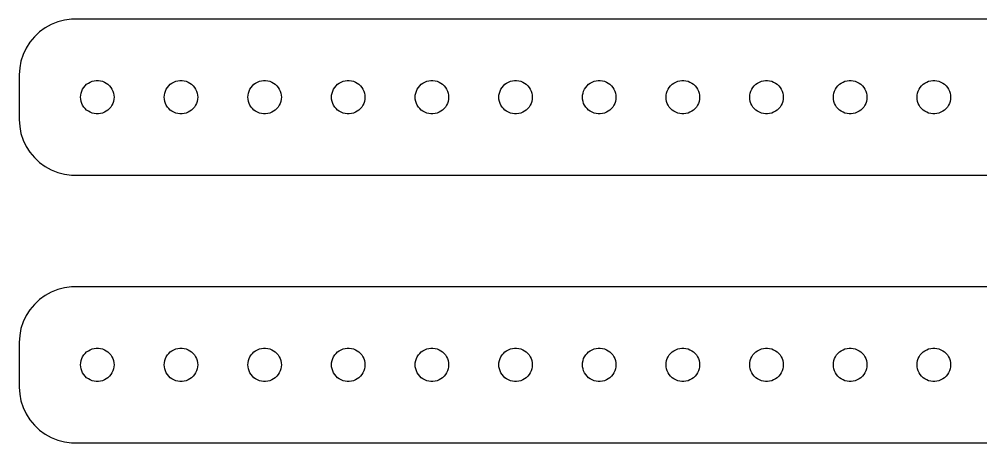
# Model space of a CAD drawing. Header units: metres. Extents: x -90 to 90, y 17 to 55.
# Drawn here: x -89.5 to -3.3, y 17 to 55 of the extents above; entities that cross this region are included whole.
import ezdxf

# ---------------------------------------------------------------- set-up
doc = ezdxf.new("R2010")
doc.units = ezdxf.units.M

msp = doc.modelspace()

# ---------------------------------------------------------------- linework, layer by layer
for p, q in [((-86.6289, 54.5241), (-87.1791, 54.2216)), ((-86.0451, 54.7553), (-86.6289, 54.5241)), ((-85.4369, 54.9114), (-86.0451, 54.7553)), ((-84.8139, 54.9901), (-85.4369, 54.9114)), ((84.8139, 54.9901), (-84.8139, 54.9901)), ((-87.6871, 53.8526), (-88.1448, 53.4227)), ((-87.1791, 54.2216), (-87.6871, 53.8526)), ((-88.5451, 52.9389), (-88.8815, 52.4088)), ((-88.1448, 53.4227), (-88.5451, 52.9389)), ((-89.1489, 51.8406), (-89.3429, 51.2434)), ((-88.8815, 52.4088), (-89.1489, 51.8406)), ((-89.3429, 51.2434), (-89.4606, 50.6267)), ((-89.4606, 50.6267), (-89.5, 50)), ((-89.5, 50), (-89.5, 46)), ((-83.5934, 49.0268), (-83.4561, 49.1558)), ((-83.4561, 49.1558), (-83.3037, 49.2665)), ((-83.3037, 49.2665), (-83.1387, 49.3572)), ((-83.1387, 49.3572), (-82.9635, 49.4266)), ((-82.9635, 49.4266), (-82.7811, 49.4734)), ((-82.7811, 49.4734), (-82.5942, 49.497)), ((-82.5942, 49.497), (-82.4058, 49.497)), ((-82.4058, 49.497), (-82.2189, 49.4734)), ((-82.2189, 49.4734), (-82.0365, 49.4266)), ((-82.0365, 49.4266), (-81.8613, 49.3572)), ((-81.8613, 49.3572), (-81.6963, 49.2665)), ((-81.6963, 49.2665), (-81.5439, 49.1558)), ((-81.5439, 49.1558), (-81.4065, 49.0268)), ((-76.0934, 49.0268), (-75.9561, 49.1558)), ((-75.9561, 49.1558), (-75.8037, 49.2665)), ((-75.8037, 49.2665), (-75.6387, 49.3572)), ((-75.6387, 49.3572), (-75.4635, 49.4266)), ((-75.4635, 49.4266), (-75.2811, 49.4734)), ((-75.2811, 49.4734), (-75.0942, 49.497)), ((-75.0942, 49.497), (-74.9058, 49.497)), ((-74.9058, 49.497), (-74.7189, 49.4734)), ((-74.7189, 49.4734), (-74.5365, 49.4266)), ((-74.5365, 49.4266), (-74.3613, 49.3572)), ((-74.3613, 49.3572), (-74.1963, 49.2665)), ((-74.1963, 49.2665), (-74.0439, 49.1558)), ((-74.0439, 49.1558), (-73.9065, 49.0268)), ((-68.5934, 49.0268), (-68.4561, 49.1558)), ((-68.4561, 49.1558), (-68.3037, 49.2665)), ((-68.3037, 49.2665), (-68.1387, 49.3572)), ((-68.1387, 49.3572), (-67.9635, 49.4266)), ((-67.9635, 49.4266), (-67.7811, 49.4734)), ((-67.7811, 49.4734), (-67.5942, 49.497)), ((-67.5942, 49.497), (-67.4058, 49.497)), ((-67.4058, 49.497), (-67.2189, 49.4734)), ((-67.2189, 49.4734), (-67.0365, 49.4266)), ((-67.0365, 49.4266), (-66.8613, 49.3572)), ((-66.8613, 49.3572), (-66.6963, 49.2665)), ((-66.6963, 49.2665), (-66.5439, 49.1558)), ((-66.5439, 49.1558), (-66.4065, 49.0268)), ((-61.0934, 49.0268), (-60.9561, 49.1558)), ((-60.9561, 49.1558), (-60.8037, 49.2665)), ((-60.8037, 49.2665), (-60.6387, 49.3572)), ((-60.6387, 49.3572), (-60.4635, 49.4266)), ((-60.4635, 49.4266), (-60.2811, 49.4734)), ((-60.2811, 49.4734), (-60.0942, 49.497)), ((-60.0942, 49.497), (-59.9058, 49.497)), ((-59.9058, 49.497), (-59.7189, 49.4734)), ((-59.7189, 49.4734), (-59.5365, 49.4266)), ((-59.5365, 49.4266), (-59.3613, 49.3572)), ((-59.3613, 49.3572), (-59.1963, 49.2665)), ((-59.1963, 49.2665), (-59.0439, 49.1558)), ((-59.0439, 49.1558), (-58.9065, 49.0268)), ((-53.5934, 49.0268), (-53.4561, 49.1558)), ((-53.4561, 49.1558), (-53.3037, 49.2665)), ((-53.3037, 49.2665), (-53.1387, 49.3572)), ((-53.1387, 49.3572), (-52.9635, 49.4266)), ((-52.9635, 49.4266), (-52.7811, 49.4734)), ((-52.7811, 49.4734), (-52.5942, 49.497)), ((-52.5942, 49.497), (-52.4058, 49.497)), ((-52.4058, 49.497), (-52.2189, 49.4734)), ((-52.2189, 49.4734), (-52.0365, 49.4266)), ((-52.0365, 49.4266), (-51.8613, 49.3572)), ((-51.8613, 49.3572), (-51.6963, 49.2665)), ((-51.6963, 49.2665), (-51.5439, 49.1558)), ((-51.5439, 49.1558), (-51.4065, 49.0268)), ((-46.0934, 49.0268), (-45.9561, 49.1558)), ((-45.9561, 49.1558), (-45.8037, 49.2665)), ((-45.8037, 49.2665), (-45.6387, 49.3572)), ((-45.6387, 49.3572), (-45.4635, 49.4266)), ((-45.4635, 49.4266), (-45.2811, 49.4734)), ((-45.2811, 49.4734), (-45.0942, 49.497)), ((-45.0942, 49.497), (-44.9058, 49.497)), ((-44.9058, 49.497), (-44.7189, 49.4734)), ((-44.7189, 49.4734), (-44.5365, 49.4266)), ((-44.5365, 49.4266), (-44.3613, 49.3572)), ((-44.3613, 49.3572), (-44.1963, 49.2665)), ((-44.1963, 49.2665), (-44.0439, 49.1558)), ((-44.0439, 49.1558), (-43.9065, 49.0268)), ((-38.5934, 49.0268), (-38.4561, 49.1558)), ((-38.4561, 49.1558), (-38.3037, 49.2665)), ((-38.3037, 49.2665), (-38.1387, 49.3572)), ((-38.1387, 49.3572), (-37.9635, 49.4266)), ((-37.9635, 49.4266), (-37.7811, 49.4734)), ((-37.7811, 49.4734), (-37.5942, 49.497)), ((-37.5942, 49.497), (-37.4058, 49.497)), ((-37.4058, 49.497), (-37.2189, 49.4734)), ((-37.2189, 49.4734), (-37.0365, 49.4266)), ((-37.0365, 49.4266), (-36.8613, 49.3572)), ((-36.8613, 49.3572), (-36.6963, 49.2665)), ((-36.6963, 49.2665), (-36.5439, 49.1558)), ((-36.5439, 49.1558), (-36.4065, 49.0268)), ((-31.0934, 49.0268), (-30.9561, 49.1558)), ((-30.9561, 49.1558), (-30.8037, 49.2665)), ((-30.8037, 49.2665), (-30.6387, 49.3572)), ((-30.6387, 49.3572), (-30.4635, 49.4266)), ((-30.4635, 49.4266), (-30.2811, 49.4734)), ((-30.2811, 49.4734), (-30.0942, 49.497)), ((-30.0942, 49.497), (-29.9058, 49.497)), ((-29.9058, 49.497), (-29.7189, 49.4734)), ((-29.7189, 49.4734), (-29.5365, 49.4266)), ((-29.5365, 49.4266), (-29.3613, 49.3572)), ((-29.3613, 49.3572), (-29.1963, 49.2665)), ((-29.1963, 49.2665), (-29.0439, 49.1558)), ((-29.0439, 49.1558), (-28.9065, 49.0268)), ((-23.5934, 49.0268), (-23.4561, 49.1558)), ((-23.4561, 49.1558), (-23.3037, 49.2665)), ((-23.3037, 49.2665), (-23.1387, 49.3572)), ((-23.1387, 49.3572), (-22.9635, 49.4266)), ((-22.9635, 49.4266), (-22.7811, 49.4734)), ((-22.7811, 49.4734), (-22.5942, 49.497)), ((-22.5942, 49.497), (-22.4058, 49.497)), ((-22.4058, 49.497), (-22.2189, 49.4734)), ((-22.2189, 49.4734), (-22.0365, 49.4266)), ((-22.0365, 49.4266), (-21.8613, 49.3572)), ((-21.8613, 49.3572), (-21.6963, 49.2665)), ((-21.6963, 49.2665), (-21.5439, 49.1558)), ((-21.5439, 49.1558), (-21.4065, 49.0268)), ((-16.0934, 49.0268), (-15.9561, 49.1558)), ((-15.9561, 49.1558), (-15.8037, 49.2665)), ((-15.8037, 49.2665), (-15.6387, 49.3572)), ((-15.6387, 49.3572), (-15.4635, 49.4266)), ((-15.4635, 49.4266), (-15.2811, 49.4734)), ((-15.2811, 49.4734), (-15.0942, 49.497)), ((-15.0942, 49.497), (-14.9058, 49.497)), ((-14.9058, 49.497), (-14.7189, 49.4734)), ((-14.7189, 49.4734), (-14.5365, 49.4266)), ((-14.5365, 49.4266), (-14.3613, 49.3572)), ((-14.3613, 49.3572), (-14.1963, 49.2665)), ((-14.1963, 49.2665), (-14.0439, 49.1558)), ((-14.0439, 49.1558), (-13.9065, 49.0268)), ((-8.59344, 49.0268), (-8.45613, 49.1558)), ((-8.45613, 49.1558), (-8.30373, 49.2665)), ((-8.30373, 49.2665), (-8.13866, 49.3572)), ((-8.13866, 49.3572), (-7.96352, 49.4266)), ((-7.96352, 49.4266), (-7.78107, 49.4734)), ((-7.78107, 49.4734), (-7.59418, 49.497)), ((-7.59418, 49.497), (-7.40581, 49.497)), ((-7.40581, 49.497), (-7.21892, 49.4734)), ((-7.21892, 49.4734), (-7.03647, 49.4266)), ((-7.03647, 49.4266), (-6.86133, 49.3572)), ((-6.86133, 49.3572), (-6.69626, 49.2665)), ((-6.69626, 49.2665), (-6.54385, 49.1558)), ((-6.54385, 49.1558), (-6.40654, 49.0268)), ((-83.9882, 48.188), (-83.9529, 48.373)), ((-83.9529, 48.373), (-83.8947, 48.5522)), ((-83.8947, 48.5522), (-83.8145, 48.7226)), ((-83.8145, 48.7226), (-83.7135, 48.8817)), ((-83.7135, 48.8817), (-83.5934, 49.0268)), ((-81.4065, 49.0268), (-81.2865, 48.8817)), ((-81.2865, 48.8817), (-81.1855, 48.7226)), ((-81.1855, 48.7226), (-81.1053, 48.5522)), ((-81.1053, 48.5522), (-81.0471, 48.373)), ((-81.0471, 48.373), (-81.0118, 48.188)), ((-76.4882, 48.188), (-76.4529, 48.373)), ((-76.4529, 48.373), (-76.3947, 48.5522)), ((-76.3947, 48.5522), (-76.3145, 48.7226)), ((-76.3145, 48.7226), (-76.2135, 48.8817)), ((-76.2135, 48.8817), (-76.0934, 49.0268)), ((-73.9065, 49.0268), (-73.7865, 48.8817)), ((-73.7865, 48.8817), (-73.6855, 48.7226)), ((-73.6855, 48.7226), (-73.6053, 48.5522)), ((-73.6053, 48.5522), (-73.5471, 48.373)), ((-73.5471, 48.373), (-73.5118, 48.188)), ((-68.9882, 48.188), (-68.9529, 48.373)), ((-68.9529, 48.373), (-68.8947, 48.5522)), ((-68.8947, 48.5522), (-68.8145, 48.7226)), ((-68.8145, 48.7226), (-68.7135, 48.8817)), ((-68.7135, 48.8817), (-68.5934, 49.0268)), ((-66.4065, 49.0268), (-66.2865, 48.8817)), ((-66.2865, 48.8817), (-66.1855, 48.7226)), ((-66.1855, 48.7226), (-66.1053, 48.5522)), ((-66.1053, 48.5522), (-66.0471, 48.373)), ((-66.0471, 48.373), (-66.0118, 48.188)), ((-61.4882, 48.188), (-61.4529, 48.373)), ((-61.4529, 48.373), (-61.3947, 48.5522)), ((-61.3947, 48.5522), (-61.3145, 48.7226)), ((-61.3145, 48.7226), (-61.2135, 48.8817)), ((-61.2135, 48.8817), (-61.0934, 49.0268)), ((-58.9065, 49.0268), (-58.7865, 48.8817)), ((-58.7865, 48.8817), (-58.6855, 48.7226)), ((-58.6855, 48.7226), (-58.6053, 48.5522)), ((-58.6053, 48.5522), (-58.5471, 48.373)), ((-58.5471, 48.373), (-58.5118, 48.188)), ((-53.9882, 48.188), (-53.9529, 48.373)), ((-53.9529, 48.373), (-53.8947, 48.5522)), ((-53.8947, 48.5522), (-53.8145, 48.7226)), ((-53.8145, 48.7226), (-53.7135, 48.8817)), ((-53.7135, 48.8817), (-53.5934, 49.0268)), ((-51.4065, 49.0268), (-51.2865, 48.8817)), ((-51.2865, 48.8817), (-51.1855, 48.7226)), ((-51.1855, 48.7226), (-51.1053, 48.5522)), ((-51.1053, 48.5522), (-51.0471, 48.373)), ((-51.0471, 48.373), (-51.0118, 48.188)), ((-46.4882, 48.188), (-46.4529, 48.373)), ((-46.4529, 48.373), (-46.3947, 48.5522)), ((-46.3947, 48.5522), (-46.3145, 48.7226)), ((-46.3145, 48.7226), (-46.2135, 48.8817)), ((-46.2135, 48.8817), (-46.0934, 49.0268)), ((-43.9065, 49.0268), (-43.7865, 48.8817)), ((-43.7865, 48.8817), (-43.6855, 48.7226)), ((-43.6855, 48.7226), (-43.6053, 48.5522)), ((-43.6053, 48.5522), (-43.5471, 48.373)), ((-43.5471, 48.373), (-43.5118, 48.188)), ((-38.9882, 48.188), (-38.9529, 48.373)), ((-38.9529, 48.373), (-38.8947, 48.5522)), ((-38.8947, 48.5522), (-38.8145, 48.7226)), ((-38.8145, 48.7226), (-38.7135, 48.8817)), ((-38.7135, 48.8817), (-38.5934, 49.0268)), ((-36.4065, 49.0268), (-36.2865, 48.8817)), ((-36.2865, 48.8817), (-36.1855, 48.7226)), ((-36.1855, 48.7226), (-36.1053, 48.5522)), ((-36.1053, 48.5522), (-36.0471, 48.373)), ((-36.0471, 48.373), (-36.0118, 48.188)), ((-31.4882, 48.188), (-31.4529, 48.373)), ((-31.4529, 48.373), (-31.3947, 48.5522)), ((-31.3947, 48.5522), (-31.3145, 48.7226)), ((-31.3145, 48.7226), (-31.2135, 48.8817)), ((-31.2135, 48.8817), (-31.0934, 49.0268)), ((-28.9065, 49.0268), (-28.7865, 48.8817)), ((-28.7865, 48.8817), (-28.6855, 48.7226)), ((-28.6855, 48.7226), (-28.6053, 48.5522)), ((-28.6053, 48.5522), (-28.5471, 48.373)), ((-28.5471, 48.373), (-28.5118, 48.188)), ((-23.9882, 48.188), (-23.9529, 48.373)), ((-23.9529, 48.373), (-23.8947, 48.5522)), ((-23.8947, 48.5522), (-23.8145, 48.7226)), ((-23.8145, 48.7226), (-23.7135, 48.8817)), ((-23.7135, 48.8817), (-23.5934, 49.0268)), ((-21.4065, 49.0268), (-21.2865, 48.8817)), ((-21.2865, 48.8817), (-21.1855, 48.7226)), ((-21.1855, 48.7226), (-21.1053, 48.5522)), ((-21.1053, 48.5522), (-21.0471, 48.373)), ((-21.0471, 48.373), (-21.0118, 48.188)), ((-16.4882, 48.188), (-16.4529, 48.373)), ((-16.4529, 48.373), (-16.3947, 48.5522)), ((-16.3947, 48.5522), (-16.3145, 48.7226)), ((-16.3145, 48.7226), (-16.2135, 48.8817)), ((-16.2135, 48.8817), (-16.0934, 49.0268)), ((-13.9065, 49.0268), (-13.7865, 48.8817)), ((-13.7865, 48.8817), (-13.6855, 48.7226)), ((-13.6855, 48.7226), (-13.6053, 48.5522)), ((-13.6053, 48.5522), (-13.5471, 48.373)), ((-13.5471, 48.373), (-13.5118, 48.188)), ((-8.98816, 48.188), (-8.95287, 48.373)), ((-8.95287, 48.373), (-8.89465, 48.5522)), ((-8.89465, 48.5522), (-8.81445, 48.7226)), ((-8.81445, 48.7226), (-8.71352, 48.8817)), ((-8.71352, 48.8817), (-8.59344, 49.0268)), ((-6.40654, 49.0268), (-6.28647, 48.8817)), ((-6.28647, 48.8817), (-6.18553, 48.7226)), ((-6.18553, 48.7226), (-6.10533, 48.5522)), ((-6.10533, 48.5522), (-6.04712, 48.373)), ((-6.04712, 48.373), (-6.01183, 48.188)), ((-84, 48), (-83.9882, 48.188)), ((-83.9882, 47.812), (-84, 48)), ((-83.9529, 47.627), (-83.9882, 47.812)), ((-83.8947, 47.4478), (-83.9529, 47.627)), ((-83.8145, 47.2774), (-83.8947, 47.4478)), ((-81.1053, 47.4478), (-81.1855, 47.2774)), ((-81.0471, 47.627), (-81.1053, 47.4478)), ((-81.0118, 47.812), (-81.0471, 47.627)), ((-81.0118, 48.188), (-81, 48)), ((-81, 48), (-81.0118, 47.812)), ((-76.5, 48), (-76.4882, 48.188)), ((-76.4882, 47.812), (-76.5, 48)), ((-76.4529, 47.627), (-76.4882, 47.812)), ((-76.3947, 47.4478), (-76.4529, 47.627)), ((-76.3145, 47.2774), (-76.3947, 47.4478)), ((-73.6053, 47.4478), (-73.6855, 47.2774)), ((-73.5471, 47.627), (-73.6053, 47.4478)), ((-73.5118, 47.812), (-73.5471, 47.627)), ((-73.5118, 48.188), (-73.5, 48)), ((-73.5, 48), (-73.5118, 47.812)), ((-69, 48), (-68.9882, 48.188)), ((-68.9882, 47.812), (-69, 48)), ((-68.9529, 47.627), (-68.9882, 47.812)), ((-68.8947, 47.4478), (-68.9529, 47.627)), ((-68.8145, 47.2774), (-68.8947, 47.4478)), ((-66.1053, 47.4478), (-66.1855, 47.2774)), ((-66.0471, 47.627), (-66.1053, 47.4478)), ((-66.0118, 47.812), (-66.0471, 47.627)), ((-66.0118, 48.188), (-66, 48)), ((-66, 48), (-66.0118, 47.812)), ((-61.5, 48), (-61.4882, 48.188)), ((-61.4882, 47.812), (-61.5, 48)), ((-61.4529, 47.627), (-61.4882, 47.812)), ((-61.3947, 47.4478), (-61.4529, 47.627)), ((-61.3145, 47.2774), (-61.3947, 47.4478)), ((-58.6053, 47.4478), (-58.6855, 47.2774)), ((-58.5471, 47.627), (-58.6053, 47.4478)), ((-58.5118, 47.812), (-58.5471, 47.627)), ((-58.5118, 48.188), (-58.5, 48)), ((-58.5, 48), (-58.5118, 47.812)), ((-54, 48), (-53.9882, 48.188)), ((-53.9882, 47.812), (-54, 48)), ((-53.9529, 47.627), (-53.9882, 47.812)), ((-53.8947, 47.4478), (-53.9529, 47.627)), ((-53.8145, 47.2774), (-53.8947, 47.4478)), ((-51.1053, 47.4478), (-51.1855, 47.2774)), ((-51.0471, 47.627), (-51.1053, 47.4478)), ((-51.0118, 47.812), (-51.0471, 47.627)), ((-51.0118, 48.188), (-51, 48)), ((-51, 48), (-51.0118, 47.812)), ((-46.5, 48), (-46.4882, 48.188)), ((-46.4882, 47.812), (-46.5, 48)), ((-46.4529, 47.627), (-46.4882, 47.812)), ((-46.3947, 47.4478), (-46.4529, 47.627)), ((-46.3145, 47.2774), (-46.3947, 47.4478)), ((-43.6053, 47.4478), (-43.6855, 47.2774)), ((-43.5471, 47.627), (-43.6053, 47.4478)), ((-43.5118, 47.812), (-43.5471, 47.627)), ((-43.5118, 48.188), (-43.5, 48)), ((-43.5, 48), (-43.5118, 47.812)), ((-39, 48), (-38.9882, 48.188)), ((-38.9882, 47.812), (-39, 48)), ((-38.9529, 47.627), (-38.9882, 47.812)), ((-38.8947, 47.4478), (-38.9529, 47.627)), ((-38.8145, 47.2774), (-38.8947, 47.4478)), ((-36.1053, 47.4478), (-36.1855, 47.2774)), ((-36.0471, 47.627), (-36.1053, 47.4478)), ((-36.0118, 47.812), (-36.0471, 47.627)), ((-36.0118, 48.188), (-36, 48)), ((-36, 48), (-36.0118, 47.812)), ((-31.5, 48), (-31.4882, 48.188)), ((-31.4882, 47.812), (-31.5, 48)), ((-31.4529, 47.627), (-31.4882, 47.812)), ((-31.3947, 47.4478), (-31.4529, 47.627)), ((-31.3145, 47.2774), (-31.3947, 47.4478)), ((-28.6053, 47.4478), (-28.6855, 47.2774)), ((-28.5471, 47.627), (-28.6053, 47.4478)), ((-28.5118, 47.812), (-28.5471, 47.627)), ((-28.5118, 48.188), (-28.5, 48)), ((-28.5, 48), (-28.5118, 47.812)), ((-24, 48), (-23.9882, 48.188)), ((-23.9882, 47.812), (-24, 48)), ((-23.9529, 47.627), (-23.9882, 47.812)), ((-23.8947, 47.4478), (-23.9529, 47.627)), ((-23.8145, 47.2774), (-23.8947, 47.4478)), ((-21.1053, 47.4478), (-21.1855, 47.2774)), ((-21.0471, 47.627), (-21.1053, 47.4478)), ((-21.0118, 47.812), (-21.0471, 47.627)), ((-21.0118, 48.188), (-21, 48)), ((-21, 48), (-21.0118, 47.812)), ((-16.5, 48), (-16.4882, 48.188)), ((-16.4882, 47.812), (-16.5, 48)), ((-16.4529, 47.627), (-16.4882, 47.812)), ((-16.3947, 47.4478), (-16.4529, 47.627)), ((-16.3145, 47.2774), (-16.3947, 47.4478)), ((-13.6053, 47.4478), (-13.6855, 47.2774)), ((-13.5471, 47.627), (-13.6053, 47.4478)), ((-13.5118, 47.812), (-13.5471, 47.627)), ((-13.5118, 48.188), (-13.5, 48)), ((-13.5, 48), (-13.5118, 47.812)), ((-9, 48), (-8.98816, 48.188)), ((-8.98816, 47.812), (-9, 48)), ((-8.95287, 47.627), (-8.98816, 47.812)), ((-8.89465, 47.4478), (-8.95287, 47.627)), ((-8.81445, 47.2774), (-8.89465, 47.4478)), ((-6.10533, 47.4478), (-6.18553, 47.2774)), ((-6.04712, 47.627), (-6.10533, 47.4478)), ((-6.01183, 47.812), (-6.04712, 47.627)), ((-6.01183, 48.188), (-6, 48)), ((-6, 48), (-6.01183, 47.812)), ((-83.7135, 47.1183), (-83.8145, 47.2774)), ((-83.5934, 46.9732), (-83.7135, 47.1183)), ((-83.4561, 46.8442), (-83.5934, 46.9732)), ((-83.3037, 46.7335), (-83.4561, 46.8442)), ((-83.1387, 46.6428), (-83.3037, 46.7335)), ((-82.9635, 46.5734), (-83.1387, 46.6428)), ((-82.7811, 46.5266), (-82.9635, 46.5734)), ((-82.0365, 46.5734), (-82.2189, 46.5266)), ((-81.8613, 46.6428), (-82.0365, 46.5734)), ((-81.6963, 46.7335), (-81.8613, 46.6428)), ((-81.5439, 46.8442), (-81.6963, 46.7335)), ((-81.4065, 46.9732), (-81.5439, 46.8442)), ((-81.2865, 47.1183), (-81.4065, 46.9732)), ((-81.1855, 47.2774), (-81.2865, 47.1183)), ((-76.2135, 47.1183), (-76.3145, 47.2774)), ((-76.0934, 46.9732), (-76.2135, 47.1183)), ((-75.9561, 46.8442), (-76.0934, 46.9732)), ((-75.8037, 46.7335), (-75.9561, 46.8442)), ((-75.6387, 46.6428), (-75.8037, 46.7335)), ((-75.4635, 46.5734), (-75.6387, 46.6428)), ((-75.2811, 46.5266), (-75.4635, 46.5734)), ((-74.5365, 46.5734), (-74.7189, 46.5266)), ((-74.3613, 46.6428), (-74.5365, 46.5734)), ((-74.1963, 46.7335), (-74.3613, 46.6428)), ((-74.0439, 46.8442), (-74.1963, 46.7335)), ((-73.9065, 46.9732), (-74.0439, 46.8442)), ((-73.7865, 47.1183), (-73.9065, 46.9732)), ((-73.6855, 47.2774), (-73.7865, 47.1183)), ((-68.7135, 47.1183), (-68.8145, 47.2774)), ((-68.5934, 46.9732), (-68.7135, 47.1183)), ((-68.4561, 46.8442), (-68.5934, 46.9732)), ((-68.3037, 46.7335), (-68.4561, 46.8442)), ((-68.1387, 46.6428), (-68.3037, 46.7335)), ((-67.9635, 46.5734), (-68.1387, 46.6428)), ((-67.7811, 46.5266), (-67.9635, 46.5734)), ((-67.0365, 46.5734), (-67.2189, 46.5266)), ((-66.8613, 46.6428), (-67.0365, 46.5734)), ((-66.6963, 46.7335), (-66.8613, 46.6428)), ((-66.5439, 46.8442), (-66.6963, 46.7335)), ((-66.4065, 46.9732), (-66.5439, 46.8442)), ((-66.2865, 47.1183), (-66.4065, 46.9732)), ((-66.1855, 47.2774), (-66.2865, 47.1183)), ((-61.2135, 47.1183), (-61.3145, 47.2774)), ((-61.0934, 46.9732), (-61.2135, 47.1183)), ((-60.9561, 46.8442), (-61.0934, 46.9732)), ((-60.8037, 46.7335), (-60.9561, 46.8442)), ((-60.6387, 46.6428), (-60.8037, 46.7335)), ((-60.4635, 46.5734), (-60.6387, 46.6428)), ((-60.2811, 46.5266), (-60.4635, 46.5734)), ((-59.5365, 46.5734), (-59.7189, 46.5266)), ((-59.3613, 46.6428), (-59.5365, 46.5734)), ((-59.1963, 46.7335), (-59.3613, 46.6428)), ((-59.0439, 46.8442), (-59.1963, 46.7335)), ((-58.9065, 46.9732), (-59.0439, 46.8442)), ((-58.7865, 47.1183), (-58.9065, 46.9732)), ((-58.6855, 47.2774), (-58.7865, 47.1183)), ((-53.7135, 47.1183), (-53.8145, 47.2774)), ((-53.5934, 46.9732), (-53.7135, 47.1183)), ((-53.4561, 46.8442), (-53.5934, 46.9732)), ((-53.3037, 46.7335), (-53.4561, 46.8442)), ((-53.1387, 46.6428), (-53.3037, 46.7335)), ((-52.9635, 46.5734), (-53.1387, 46.6428)), ((-52.7811, 46.5266), (-52.9635, 46.5734)), ((-52.0365, 46.5734), (-52.2189, 46.5266)), ((-51.8613, 46.6428), (-52.0365, 46.5734)), ((-51.6963, 46.7335), (-51.8613, 46.6428)), ((-51.5439, 46.8442), (-51.6963, 46.7335)), ((-51.4065, 46.9732), (-51.5439, 46.8442)), ((-51.2865, 47.1183), (-51.4065, 46.9732)), ((-51.1855, 47.2774), (-51.2865, 47.1183)), ((-46.2135, 47.1183), (-46.3145, 47.2774)), ((-46.0934, 46.9732), (-46.2135, 47.1183)), ((-45.9561, 46.8442), (-46.0934, 46.9732)), ((-45.8037, 46.7335), (-45.9561, 46.8442)), ((-45.6387, 46.6428), (-45.8037, 46.7335)), ((-45.4635, 46.5734), (-45.6387, 46.6428)), ((-45.2811, 46.5266), (-45.4635, 46.5734)), ((-44.5365, 46.5734), (-44.7189, 46.5266)), ((-44.3613, 46.6428), (-44.5365, 46.5734)), ((-44.1963, 46.7335), (-44.3613, 46.6428)), ((-44.0439, 46.8442), (-44.1963, 46.7335)), ((-43.9065, 46.9732), (-44.0439, 46.8442)), ((-43.7865, 47.1183), (-43.9065, 46.9732)), ((-43.6855, 47.2774), (-43.7865, 47.1183)), ((-38.7135, 47.1183), (-38.8145, 47.2774)), ((-38.5934, 46.9732), (-38.7135, 47.1183)), ((-38.4561, 46.8442), (-38.5934, 46.9732)), ((-38.3037, 46.7335), (-38.4561, 46.8442)), ((-38.1387, 46.6428), (-38.3037, 46.7335)), ((-37.9635, 46.5734), (-38.1387, 46.6428)), ((-37.7811, 46.5266), (-37.9635, 46.5734)), ((-37.0365, 46.5734), (-37.2189, 46.5266)), ((-36.8613, 46.6428), (-37.0365, 46.5734)), ((-36.6963, 46.7335), (-36.8613, 46.6428)), ((-36.5439, 46.8442), (-36.6963, 46.7335)), ((-36.4065, 46.9732), (-36.5439, 46.8442)), ((-36.2865, 47.1183), (-36.4065, 46.9732)), ((-36.1855, 47.2774), (-36.2865, 47.1183)), ((-31.2135, 47.1183), (-31.3145, 47.2774)), ((-31.0934, 46.9732), (-31.2135, 47.1183)), ((-30.9561, 46.8442), (-31.0934, 46.9732)), ((-30.8037, 46.7335), (-30.9561, 46.8442)), ((-30.6387, 46.6428), (-30.8037, 46.7335)), ((-30.4635, 46.5734), (-30.6387, 46.6428)), ((-30.2811, 46.5266), (-30.4635, 46.5734)), ((-29.5365, 46.5734), (-29.7189, 46.5266)), ((-29.3613, 46.6428), (-29.5365, 46.5734)), ((-29.1963, 46.7335), (-29.3613, 46.6428)), ((-29.0439, 46.8442), (-29.1963, 46.7335)), ((-28.9065, 46.9732), (-29.0439, 46.8442)), ((-28.7865, 47.1183), (-28.9065, 46.9732)), ((-28.6855, 47.2774), (-28.7865, 47.1183)), ((-23.7135, 47.1183), (-23.8145, 47.2774)), ((-23.5934, 46.9732), (-23.7135, 47.1183)), ((-23.4561, 46.8442), (-23.5934, 46.9732)), ((-23.3037, 46.7335), (-23.4561, 46.8442)), ((-23.1387, 46.6428), (-23.3037, 46.7335)), ((-22.9635, 46.5734), (-23.1387, 46.6428)), ((-22.7811, 46.5266), (-22.9635, 46.5734)), ((-22.0365, 46.5734), (-22.2189, 46.5266)), ((-21.8613, 46.6428), (-22.0365, 46.5734)), ((-21.6963, 46.7335), (-21.8613, 46.6428)), ((-21.5439, 46.8442), (-21.6963, 46.7335)), ((-21.4065, 46.9732), (-21.5439, 46.8442)), ((-21.2865, 47.1183), (-21.4065, 46.9732)), ((-21.1855, 47.2774), (-21.2865, 47.1183)), ((-16.2135, 47.1183), (-16.3145, 47.2774)), ((-16.0934, 46.9732), (-16.2135, 47.1183)), ((-15.9561, 46.8442), (-16.0934, 46.9732)), ((-15.8037, 46.7335), (-15.9561, 46.8442)), ((-15.6387, 46.6428), (-15.8037, 46.7335)), ((-15.4635, 46.5734), (-15.6387, 46.6428)), ((-15.2811, 46.5266), (-15.4635, 46.5734)), ((-14.5365, 46.5734), (-14.7189, 46.5266)), ((-14.3613, 46.6428), (-14.5365, 46.5734)), ((-14.1963, 46.7335), (-14.3613, 46.6428)), ((-14.0439, 46.8442), (-14.1963, 46.7335)), ((-13.9065, 46.9732), (-14.0439, 46.8442)), ((-13.7865, 47.1183), (-13.9065, 46.9732)), ((-13.6855, 47.2774), (-13.7865, 47.1183)), ((-8.71352, 47.1183), (-8.81445, 47.2774)), ((-8.59344, 46.9732), (-8.71352, 47.1183)), ((-8.45613, 46.8442), (-8.59344, 46.9732)), ((-8.30373, 46.7335), (-8.45613, 46.8442)), ((-8.13866, 46.6428), (-8.30373, 46.7335)), ((-7.96352, 46.5734), (-8.13866, 46.6428)), ((-7.78107, 46.5266), (-7.96352, 46.5734)), ((-7.03647, 46.5734), (-7.21892, 46.5266)), ((-6.86133, 46.6428), (-7.03647, 46.5734)), ((-6.69626, 46.7335), (-6.86133, 46.6428)), ((-6.54385, 46.8442), (-6.69626, 46.7335)), ((-6.40654, 46.9732), (-6.54385, 46.8442)), ((-6.28647, 47.1183), (-6.40654, 46.9732)), ((-6.18553, 47.2774), (-6.28647, 47.1183)), ((-89.5, 46), (-89.4606, 45.3733)), ((-82.5942, 46.503), (-82.7811, 46.5266)), ((-82.4058, 46.503), (-82.5942, 46.503)), ((-82.2189, 46.5266), (-82.4058, 46.503)), ((-75.0942, 46.503), (-75.2811, 46.5266)), ((-74.9058, 46.503), (-75.0942, 46.503)), ((-74.7189, 46.5266), (-74.9058, 46.503)), ((-67.5942, 46.503), (-67.7811, 46.5266)), ((-67.4058, 46.503), (-67.5942, 46.503)), ((-67.2189, 46.5266), (-67.4058, 46.503)), ((-60.0942, 46.503), (-60.2811, 46.5266)), ((-59.9058, 46.503), (-60.0942, 46.503)), ((-59.7189, 46.5266), (-59.9058, 46.503)), ((-52.5942, 46.503), (-52.7811, 46.5266)), ((-52.4058, 46.503), (-52.5942, 46.503)), ((-52.2189, 46.5266), (-52.4058, 46.503)), ((-45.0942, 46.503), (-45.2811, 46.5266)), ((-44.9058, 46.503), (-45.0942, 46.503)), ((-44.7189, 46.5266), (-44.9058, 46.503)), ((-37.5942, 46.503), (-37.7811, 46.5266)), ((-37.4058, 46.503), (-37.5942, 46.503)), ((-37.2189, 46.5266), (-37.4058, 46.503)), ((-30.0942, 46.503), (-30.2811, 46.5266)), ((-29.9058, 46.503), (-30.0942, 46.503)), ((-29.7189, 46.5266), (-29.9058, 46.503)), ((-22.5942, 46.503), (-22.7811, 46.5266)), ((-22.4058, 46.503), (-22.5942, 46.503)), ((-22.2189, 46.5266), (-22.4058, 46.503)), ((-15.0942, 46.503), (-15.2811, 46.5266)), ((-14.9058, 46.503), (-15.0942, 46.503)), ((-14.7189, 46.5266), (-14.9058, 46.503)), ((-7.59418, 46.503), (-7.78107, 46.5266)), ((-7.40581, 46.503), (-7.59418, 46.503)), ((-7.21892, 46.5266), (-7.40581, 46.503)), ((-89.4606, 45.3733), (-89.3429, 44.7566)), ((-89.3429, 44.7566), (-89.1489, 44.1594)), ((-89.1489, 44.1594), (-88.8815, 43.5912)), ((-88.8815, 43.5912), (-88.5451, 43.0611)), ((-88.5451, 43.0611), (-88.1448, 42.5773)), ((-88.1448, 42.5773), (-87.6871, 42.1474)), ((-87.6871, 42.1474), (-87.1791, 41.7784)), ((-87.1791, 41.7784), (-86.6289, 41.4759)), ((-86.6289, 41.4759), (-86.0451, 41.2447)), ((-86.0451, 41.2447), (-85.4369, 41.0886)), ((-85.4369, 41.0886), (-84.8139, 41.0099)), ((-84.8139, 41.0099), (84.8139, 41.0099)), ((-87.1791, 30.2216), (-87.6871, 29.8526)), ((-86.6289, 30.5241), (-87.1791, 30.2216)), ((-86.0451, 30.7553), (-86.6289, 30.5241)), ((-85.4369, 30.9114), (-86.0451, 30.7553)), ((-84.8139, 30.9901), (-85.4369, 30.9114)), ((84.8139, 30.9901), (-84.8139, 30.9901)), ((-88.1448, 29.4227), (-88.5451, 28.9389)), ((-87.6871, 29.8526), (-88.1448, 29.4227)), ((-88.5451, 28.9389), (-88.8815, 28.4088)), ((-89.1489, 27.8406), (-89.3429, 27.2434)), ((-88.8815, 28.4088), (-89.1489, 27.8406)), ((-89.3429, 27.2434), (-89.4606, 26.6267)), ((-89.4606, 26.6267), (-89.5, 26)), ((-89.5, 26), (-89.5, 22)), ((-83.7135, 24.8817), (-83.5934, 25.0268)), ((-83.5934, 25.0268), (-83.4561, 25.1558)), ((-83.4561, 25.1558), (-83.3037, 25.2665)), ((-83.3037, 25.2665), (-83.1387, 25.3572)), ((-83.1387, 25.3572), (-82.9635, 25.4266)), ((-82.9635, 25.4266), (-82.7811, 25.4734)), ((-82.7811, 25.4734), (-82.5942, 25.497)), ((-82.5942, 25.497), (-82.4058, 25.497)), ((-82.4058, 25.497), (-82.2189, 25.4734)), ((-82.2189, 25.4734), (-82.0365, 25.4266)), ((-82.0365, 25.4266), (-81.8613, 25.3572)), ((-81.8613, 25.3572), (-81.6963, 25.2665)), ((-81.6963, 25.2665), (-81.5439, 25.1558)), ((-81.5439, 25.1558), (-81.4065, 25.0268)), ((-81.4065, 25.0268), (-81.2865, 24.8817)), ((-76.2135, 24.8817), (-76.0934, 25.0268)), ((-76.0934, 25.0268), (-75.9561, 25.1558)), ((-75.9561, 25.1558), (-75.8037, 25.2665)), ((-75.8037, 25.2665), (-75.6387, 25.3572)), ((-75.6387, 25.3572), (-75.4635, 25.4266)), ((-75.4635, 25.4266), (-75.2811, 25.4734)), ((-75.2811, 25.4734), (-75.0942, 25.497)), ((-75.0942, 25.497), (-74.9058, 25.497)), ((-74.9058, 25.497), (-74.7189, 25.4734)), ((-74.7189, 25.4734), (-74.5365, 25.4266)), ((-74.5365, 25.4266), (-74.3613, 25.3572)), ((-74.3613, 25.3572), (-74.1963, 25.2665)), ((-74.1963, 25.2665), (-74.0439, 25.1558)), ((-74.0439, 25.1558), (-73.9065, 25.0268)), ((-73.9065, 25.0268), (-73.7865, 24.8817)), ((-68.7135, 24.8817), (-68.5934, 25.0268)), ((-68.5934, 25.0268), (-68.4561, 25.1558)), ((-68.4561, 25.1558), (-68.3037, 25.2665)), ((-68.3037, 25.2665), (-68.1387, 25.3572)), ((-68.1387, 25.3572), (-67.9635, 25.4266)), ((-67.9635, 25.4266), (-67.7811, 25.4734)), ((-67.7811, 25.4734), (-67.5942, 25.497)), ((-67.5942, 25.497), (-67.4058, 25.497)), ((-67.4058, 25.497), (-67.2189, 25.4734)), ((-67.2189, 25.4734), (-67.0365, 25.4266)), ((-67.0365, 25.4266), (-66.8613, 25.3572)), ((-66.8613, 25.3572), (-66.6963, 25.2665)), ((-66.6963, 25.2665), (-66.5439, 25.1558)), ((-66.5439, 25.1558), (-66.4065, 25.0268)), ((-66.4065, 25.0268), (-66.2865, 24.8817)), ((-61.2135, 24.8817), (-61.0934, 25.0268)), ((-61.0934, 25.0268), (-60.9561, 25.1558)), ((-60.9561, 25.1558), (-60.8037, 25.2665)), ((-60.8037, 25.2665), (-60.6387, 25.3572)), ((-60.6387, 25.3572), (-60.4635, 25.4266)), ((-60.4635, 25.4266), (-60.2811, 25.4734)), ((-60.2811, 25.4734), (-60.0942, 25.497)), ((-60.0942, 25.497), (-59.9058, 25.497)), ((-59.9058, 25.497), (-59.7189, 25.4734)), ((-59.7189, 25.4734), (-59.5365, 25.4266)), ((-59.5365, 25.4266), (-59.3613, 25.3572)), ((-59.3613, 25.3572), (-59.1963, 25.2665)), ((-59.1963, 25.2665), (-59.0439, 25.1558)), ((-59.0439, 25.1558), (-58.9065, 25.0268)), ((-58.9065, 25.0268), (-58.7865, 24.8817)), ((-53.7135, 24.8817), (-53.5934, 25.0268)), ((-53.5934, 25.0268), (-53.4561, 25.1558)), ((-53.4561, 25.1558), (-53.3037, 25.2665)), ((-53.3037, 25.2665), (-53.1387, 25.3572)), ((-53.1387, 25.3572), (-52.9635, 25.4266)), ((-52.9635, 25.4266), (-52.7811, 25.4734)), ((-52.7811, 25.4734), (-52.5942, 25.497)), ((-52.5942, 25.497), (-52.4058, 25.497)), ((-52.4058, 25.497), (-52.2189, 25.4734)), ((-52.2189, 25.4734), (-52.0365, 25.4266)), ((-52.0365, 25.4266), (-51.8613, 25.3572)), ((-51.8613, 25.3572), (-51.6963, 25.2665)), ((-51.6963, 25.2665), (-51.5439, 25.1558)), ((-51.5439, 25.1558), (-51.4065, 25.0268)), ((-51.4065, 25.0268), (-51.2865, 24.8817)), ((-46.2135, 24.8817), (-46.0934, 25.0268)), ((-46.0934, 25.0268), (-45.9561, 25.1558)), ((-45.9561, 25.1558), (-45.8037, 25.2665)), ((-45.8037, 25.2665), (-45.6387, 25.3572)), ((-45.6387, 25.3572), (-45.4635, 25.4266)), ((-45.4635, 25.4266), (-45.2811, 25.4734)), ((-45.2811, 25.4734), (-45.0942, 25.497)), ((-45.0942, 25.497), (-44.9058, 25.497)), ((-44.9058, 25.497), (-44.7189, 25.4734)), ((-44.7189, 25.4734), (-44.5365, 25.4266)), ((-44.5365, 25.4266), (-44.3613, 25.3572)), ((-44.3613, 25.3572), (-44.1963, 25.2665)), ((-44.1963, 25.2665), (-44.0439, 25.1558)), ((-44.0439, 25.1558), (-43.9065, 25.0268)), ((-43.9065, 25.0268), (-43.7865, 24.8817)), ((-38.7135, 24.8817), (-38.5934, 25.0268)), ((-38.5934, 25.0268), (-38.4561, 25.1558)), ((-38.4561, 25.1558), (-38.3037, 25.2665)), ((-38.3037, 25.2665), (-38.1387, 25.3572)), ((-38.1387, 25.3572), (-37.9635, 25.4266)), ((-37.9635, 25.4266), (-37.7811, 25.4734)), ((-37.7811, 25.4734), (-37.5942, 25.497)), ((-37.5942, 25.497), (-37.4058, 25.497)), ((-37.4058, 25.497), (-37.2189, 25.4734)), ((-37.2189, 25.4734), (-37.0365, 25.4266)), ((-37.0365, 25.4266), (-36.8613, 25.3572)), ((-36.8613, 25.3572), (-36.6963, 25.2665)), ((-36.6963, 25.2665), (-36.5439, 25.1558)), ((-36.5439, 25.1558), (-36.4065, 25.0268)), ((-36.4065, 25.0268), (-36.2865, 24.8817)), ((-31.2135, 24.8817), (-31.0934, 25.0268)), ((-31.0934, 25.0268), (-30.9561, 25.1558)), ((-30.9561, 25.1558), (-30.8037, 25.2665)), ((-30.8037, 25.2665), (-30.6387, 25.3572)), ((-30.6387, 25.3572), (-30.4635, 25.4266)), ((-30.4635, 25.4266), (-30.2811, 25.4734)), ((-30.2811, 25.4734), (-30.0942, 25.497)), ((-30.0942, 25.497), (-29.9058, 25.497)), ((-29.9058, 25.497), (-29.7189, 25.4734)), ((-29.7189, 25.4734), (-29.5365, 25.4266)), ((-29.5365, 25.4266), (-29.3613, 25.3572)), ((-29.3613, 25.3572), (-29.1963, 25.2665)), ((-29.1963, 25.2665), (-29.0439, 25.1558)), ((-29.0439, 25.1558), (-28.9065, 25.0268)), ((-28.9065, 25.0268), (-28.7865, 24.8817)), ((-23.7135, 24.8817), (-23.5934, 25.0268)), ((-23.5934, 25.0268), (-23.4561, 25.1558)), ((-23.4561, 25.1558), (-23.3037, 25.2665)), ((-23.3037, 25.2665), (-23.1387, 25.3572)), ((-23.1387, 25.3572), (-22.9635, 25.4266)), ((-22.9635, 25.4266), (-22.7811, 25.4734)), ((-22.7811, 25.4734), (-22.5942, 25.497)), ((-22.5942, 25.497), (-22.4058, 25.497)), ((-22.4058, 25.497), (-22.2189, 25.4734)), ((-22.2189, 25.4734), (-22.0365, 25.4266)), ((-22.0365, 25.4266), (-21.8613, 25.3572)), ((-21.8613, 25.3572), (-21.6963, 25.2665)), ((-21.6963, 25.2665), (-21.5439, 25.1558)), ((-21.5439, 25.1558), (-21.4065, 25.0268)), ((-21.4065, 25.0268), (-21.2865, 24.8817)), ((-16.2135, 24.8817), (-16.0934, 25.0268)), ((-16.0934, 25.0268), (-15.9561, 25.1558)), ((-15.9561, 25.1558), (-15.8037, 25.2665)), ((-15.8037, 25.2665), (-15.6387, 25.3572)), ((-15.6387, 25.3572), (-15.4635, 25.4266)), ((-15.4635, 25.4266), (-15.2811, 25.4734)), ((-15.2811, 25.4734), (-15.0942, 25.497)), ((-15.0942, 25.497), (-14.9058, 25.497)), ((-14.9058, 25.497), (-14.7189, 25.4734)), ((-14.7189, 25.4734), (-14.5365, 25.4266)), ((-14.5365, 25.4266), (-14.3613, 25.3572)), ((-14.3613, 25.3572), (-14.1963, 25.2665)), ((-14.1963, 25.2665), (-14.0439, 25.1558)), ((-14.0439, 25.1558), (-13.9065, 25.0268)), ((-13.9065, 25.0268), (-13.7865, 24.8817)), ((-8.71352, 24.8817), (-8.59344, 25.0268)), ((-8.59344, 25.0268), (-8.45613, 25.1558)), ((-8.45613, 25.1558), (-8.30373, 25.2665)), ((-8.30373, 25.2665), (-8.13866, 25.3572)), ((-8.13866, 25.3572), (-7.96352, 25.4266)), ((-7.96352, 25.4266), (-7.78107, 25.4734)), ((-7.78107, 25.4734), (-7.59418, 25.497)), ((-7.59418, 25.497), (-7.40581, 25.497)), ((-7.40581, 25.497), (-7.21892, 25.4734)), ((-7.21892, 25.4734), (-7.03647, 25.4266)), ((-7.03647, 25.4266), (-6.86133, 25.3572)), ((-6.86133, 25.3572), (-6.69626, 25.2665)), ((-6.69626, 25.2665), (-6.54385, 25.1558)), ((-6.54385, 25.1558), (-6.40654, 25.0268)), ((-6.40654, 25.0268), (-6.28647, 24.8817)), ((-84, 24), (-83.9882, 24.188)), ((-83.9882, 24.188), (-83.9529, 24.373)), ((-83.9529, 24.373), (-83.8947, 24.5522)), ((-83.8947, 24.5522), (-83.8145, 24.7226)), ((-83.8145, 24.7226), (-83.7135, 24.8817)), ((-81.2865, 24.8817), (-81.1855, 24.7226)), ((-81.1855, 24.7226), (-81.1053, 24.5522)), ((-81.1053, 24.5522), (-81.0471, 24.373)), ((-81.0471, 24.373), (-81.0118, 24.188)), ((-81.0118, 24.188), (-81, 24)), ((-76.5, 24), (-76.4882, 24.188)), ((-76.4882, 24.188), (-76.4529, 24.373)), ((-76.4529, 24.373), (-76.3947, 24.5522)), ((-76.3947, 24.5522), (-76.3145, 24.7226)), ((-76.3145, 24.7226), (-76.2135, 24.8817)), ((-73.7865, 24.8817), (-73.6855, 24.7226)), ((-73.6855, 24.7226), (-73.6053, 24.5522)), ((-73.6053, 24.5522), (-73.5471, 24.373)), ((-73.5471, 24.373), (-73.5118, 24.188)), ((-73.5118, 24.188), (-73.5, 24)), ((-69, 24), (-68.9882, 24.188)), ((-68.9882, 24.188), (-68.9529, 24.373)), ((-68.9529, 24.373), (-68.8947, 24.5522)), ((-68.8947, 24.5522), (-68.8145, 24.7226)), ((-68.8145, 24.7226), (-68.7135, 24.8817)), ((-66.2865, 24.8817), (-66.1855, 24.7226)), ((-66.1855, 24.7226), (-66.1053, 24.5522)), ((-66.1053, 24.5522), (-66.0471, 24.373)), ((-66.0471, 24.373), (-66.0118, 24.188)), ((-66.0118, 24.188), (-66, 24)), ((-61.5, 24), (-61.4882, 24.188)), ((-61.4882, 24.188), (-61.4529, 24.373)), ((-61.4529, 24.373), (-61.3947, 24.5522)), ((-61.3947, 24.5522), (-61.3145, 24.7226)), ((-61.3145, 24.7226), (-61.2135, 24.8817)), ((-58.7865, 24.8817), (-58.6855, 24.7226)), ((-58.6855, 24.7226), (-58.6053, 24.5522)), ((-58.6053, 24.5522), (-58.5471, 24.373)), ((-58.5471, 24.373), (-58.5118, 24.188)), ((-58.5118, 24.188), (-58.5, 24)), ((-54, 24), (-53.9882, 24.188)), ((-53.9882, 24.188), (-53.9529, 24.373)), ((-53.9529, 24.373), (-53.8947, 24.5522)), ((-53.8947, 24.5522), (-53.8145, 24.7226)), ((-53.8145, 24.7226), (-53.7135, 24.8817)), ((-51.2865, 24.8817), (-51.1855, 24.7226)), ((-51.1855, 24.7226), (-51.1053, 24.5522)), ((-51.1053, 24.5522), (-51.0471, 24.373)), ((-51.0471, 24.373), (-51.0118, 24.188)), ((-51.0118, 24.188), (-51, 24)), ((-46.5, 24), (-46.4882, 24.188)), ((-46.4882, 24.188), (-46.4529, 24.373)), ((-46.4529, 24.373), (-46.3947, 24.5522)), ((-46.3947, 24.5522), (-46.3145, 24.7226)), ((-46.3145, 24.7226), (-46.2135, 24.8817)), ((-43.7865, 24.8817), (-43.6855, 24.7226)), ((-43.6855, 24.7226), (-43.6053, 24.5522)), ((-43.6053, 24.5522), (-43.5471, 24.373)), ((-43.5471, 24.373), (-43.5118, 24.188)), ((-43.5118, 24.188), (-43.5, 24)), ((-39, 24), (-38.9882, 24.188)), ((-38.9882, 24.188), (-38.9529, 24.373)), ((-38.9529, 24.373), (-38.8947, 24.5522)), ((-38.8947, 24.5522), (-38.8145, 24.7226)), ((-38.8145, 24.7226), (-38.7135, 24.8817)), ((-36.2865, 24.8817), (-36.1855, 24.7226)), ((-36.1855, 24.7226), (-36.1053, 24.5522)), ((-36.1053, 24.5522), (-36.0471, 24.373)), ((-36.0471, 24.373), (-36.0118, 24.188)), ((-36.0118, 24.188), (-36, 24)), ((-31.5, 24), (-31.4882, 24.188)), ((-31.4882, 24.188), (-31.4529, 24.373)), ((-31.4529, 24.373), (-31.3947, 24.5522)), ((-31.3947, 24.5522), (-31.3145, 24.7226)), ((-31.3145, 24.7226), (-31.2135, 24.8817)), ((-28.7865, 24.8817), (-28.6855, 24.7226)), ((-28.6855, 24.7226), (-28.6053, 24.5522)), ((-28.6053, 24.5522), (-28.5471, 24.373)), ((-28.5471, 24.373), (-28.5118, 24.188)), ((-28.5118, 24.188), (-28.5, 24)), ((-24, 24), (-23.9882, 24.188)), ((-23.9882, 24.188), (-23.9529, 24.373)), ((-23.9529, 24.373), (-23.8947, 24.5522)), ((-23.8947, 24.5522), (-23.8145, 24.7226)), ((-23.8145, 24.7226), (-23.7135, 24.8817)), ((-21.2865, 24.8817), (-21.1855, 24.7226)), ((-21.1855, 24.7226), (-21.1053, 24.5522)), ((-21.1053, 24.5522), (-21.0471, 24.373)), ((-21.0471, 24.373), (-21.0118, 24.188)), ((-21.0118, 24.188), (-21, 24)), ((-16.5, 24), (-16.4882, 24.188)), ((-16.4882, 24.188), (-16.4529, 24.373)), ((-16.4529, 24.373), (-16.3947, 24.5522)), ((-16.3947, 24.5522), (-16.3145, 24.7226)), ((-16.3145, 24.7226), (-16.2135, 24.8817)), ((-13.7865, 24.8817), (-13.6855, 24.7226)), ((-13.6855, 24.7226), (-13.6053, 24.5522)), ((-13.6053, 24.5522), (-13.5471, 24.373)), ((-13.5471, 24.373), (-13.5118, 24.188)), ((-13.5118, 24.188), (-13.5, 24)), ((-9, 24), (-8.98816, 24.188)), ((-8.98816, 24.188), (-8.95287, 24.373)), ((-8.95287, 24.373), (-8.89465, 24.5522)), ((-8.89465, 24.5522), (-8.81445, 24.7226)), ((-8.81445, 24.7226), (-8.71352, 24.8817)), ((-6.28647, 24.8817), (-6.18553, 24.7226)), ((-6.18553, 24.7226), (-6.10533, 24.5522)), ((-6.10533, 24.5522), (-6.04712, 24.373)), ((-6.04712, 24.373), (-6.01183, 24.188)), ((-6.01183, 24.188), (-6, 24)), ((-83.9882, 23.812), (-84, 24)), ((-83.9529, 23.627), (-83.9882, 23.812)), ((-83.8947, 23.4478), (-83.9529, 23.627)), ((-83.8145, 23.2774), (-83.8947, 23.4478)), ((-83.7135, 23.1183), (-83.8145, 23.2774)), ((-81.1855, 23.2774), (-81.2865, 23.1183)), ((-81.1053, 23.4478), (-81.1855, 23.2774)), ((-81.0471, 23.627), (-81.1053, 23.4478)), ((-81.0118, 23.812), (-81.0471, 23.627)), ((-81, 24), (-81.0118, 23.812)), ((-76.4882, 23.812), (-76.5, 24)), ((-76.4529, 23.627), (-76.4882, 23.812)), ((-76.3947, 23.4478), (-76.4529, 23.627)), ((-76.3145, 23.2774), (-76.3947, 23.4478)), ((-76.2135, 23.1183), (-76.3145, 23.2774)), ((-73.6855, 23.2774), (-73.7865, 23.1183)), ((-73.6053, 23.4478), (-73.6855, 23.2774)), ((-73.5471, 23.627), (-73.6053, 23.4478)), ((-73.5118, 23.812), (-73.5471, 23.627)), ((-73.5, 24), (-73.5118, 23.812)), ((-68.9882, 23.812), (-69, 24)), ((-68.9529, 23.627), (-68.9882, 23.812)), ((-68.8947, 23.4478), (-68.9529, 23.627)), ((-68.8145, 23.2774), (-68.8947, 23.4478)), ((-68.7135, 23.1183), (-68.8145, 23.2774)), ((-66.1855, 23.2774), (-66.2865, 23.1183)), ((-66.1053, 23.4478), (-66.1855, 23.2774)), ((-66.0471, 23.627), (-66.1053, 23.4478)), ((-66.0118, 23.812), (-66.0471, 23.627)), ((-66, 24), (-66.0118, 23.812)), ((-61.4882, 23.812), (-61.5, 24)), ((-61.4529, 23.627), (-61.4882, 23.812)), ((-61.3947, 23.4478), (-61.4529, 23.627)), ((-61.3145, 23.2774), (-61.3947, 23.4478)), ((-61.2135, 23.1183), (-61.3145, 23.2774)), ((-58.6855, 23.2774), (-58.7865, 23.1183)), ((-58.6053, 23.4478), (-58.6855, 23.2774)), ((-58.5471, 23.627), (-58.6053, 23.4478)), ((-58.5118, 23.812), (-58.5471, 23.627)), ((-58.5, 24), (-58.5118, 23.812)), ((-53.9882, 23.812), (-54, 24)), ((-53.9529, 23.627), (-53.9882, 23.812)), ((-53.8947, 23.4478), (-53.9529, 23.627)), ((-53.8145, 23.2774), (-53.8947, 23.4478)), ((-53.7135, 23.1183), (-53.8145, 23.2774)), ((-51.1855, 23.2774), (-51.2865, 23.1183)), ((-51.1053, 23.4478), (-51.1855, 23.2774)), ((-51.0471, 23.627), (-51.1053, 23.4478)), ((-51.0118, 23.812), (-51.0471, 23.627)), ((-51, 24), (-51.0118, 23.812)), ((-46.4882, 23.812), (-46.5, 24)), ((-46.4529, 23.627), (-46.4882, 23.812)), ((-46.3947, 23.4478), (-46.4529, 23.627)), ((-46.3145, 23.2774), (-46.3947, 23.4478)), ((-46.2135, 23.1183), (-46.3145, 23.2774)), ((-43.6855, 23.2774), (-43.7865, 23.1183)), ((-43.6053, 23.4478), (-43.6855, 23.2774)), ((-43.5471, 23.627), (-43.6053, 23.4478)), ((-43.5118, 23.812), (-43.5471, 23.627)), ((-43.5, 24), (-43.5118, 23.812)), ((-38.9882, 23.812), (-39, 24)), ((-38.9529, 23.627), (-38.9882, 23.812)), ((-38.8947, 23.4478), (-38.9529, 23.627)), ((-38.8145, 23.2774), (-38.8947, 23.4478)), ((-38.7135, 23.1183), (-38.8145, 23.2774)), ((-36.1855, 23.2774), (-36.2865, 23.1183)), ((-36.1053, 23.4478), (-36.1855, 23.2774)), ((-36.0471, 23.627), (-36.1053, 23.4478)), ((-36.0118, 23.812), (-36.0471, 23.627)), ((-36, 24), (-36.0118, 23.812)), ((-31.4882, 23.812), (-31.5, 24)), ((-31.4529, 23.627), (-31.4882, 23.812)), ((-31.3947, 23.4478), (-31.4529, 23.627)), ((-31.3145, 23.2774), (-31.3947, 23.4478)), ((-31.2135, 23.1183), (-31.3145, 23.2774)), ((-28.6855, 23.2774), (-28.7865, 23.1183)), ((-28.6053, 23.4478), (-28.6855, 23.2774)), ((-28.5471, 23.627), (-28.6053, 23.4478)), ((-28.5118, 23.812), (-28.5471, 23.627)), ((-28.5, 24), (-28.5118, 23.812)), ((-23.9882, 23.812), (-24, 24)), ((-23.9529, 23.627), (-23.9882, 23.812)), ((-23.8947, 23.4478), (-23.9529, 23.627)), ((-23.8145, 23.2774), (-23.8947, 23.4478)), ((-23.7135, 23.1183), (-23.8145, 23.2774)), ((-21.1855, 23.2774), (-21.2865, 23.1183)), ((-21.1053, 23.4478), (-21.1855, 23.2774)), ((-21.0471, 23.627), (-21.1053, 23.4478)), ((-21.0118, 23.812), (-21.0471, 23.627)), ((-21, 24), (-21.0118, 23.812)), ((-16.4882, 23.812), (-16.5, 24)), ((-16.4529, 23.627), (-16.4882, 23.812)), ((-16.3947, 23.4478), (-16.4529, 23.627)), ((-16.3145, 23.2774), (-16.3947, 23.4478)), ((-16.2135, 23.1183), (-16.3145, 23.2774)), ((-13.6855, 23.2774), (-13.7865, 23.1183)), ((-13.6053, 23.4478), (-13.6855, 23.2774)), ((-13.5471, 23.627), (-13.6053, 23.4478)), ((-13.5118, 23.812), (-13.5471, 23.627)), ((-13.5, 24), (-13.5118, 23.812)), ((-8.98816, 23.812), (-9, 24)), ((-8.95287, 23.627), (-8.98816, 23.812)), ((-8.89465, 23.4478), (-8.95287, 23.627)), ((-8.81445, 23.2774), (-8.89465, 23.4478)), ((-8.71352, 23.1183), (-8.81445, 23.2774)), ((-6.18553, 23.2774), (-6.28647, 23.1183)), ((-6.10533, 23.4478), (-6.18553, 23.2774)), ((-6.04712, 23.627), (-6.10533, 23.4478)), ((-6.01183, 23.812), (-6.04712, 23.627)), ((-6, 24), (-6.01183, 23.812)), ((-83.5934, 22.9732), (-83.7135, 23.1183)), ((-83.4561, 22.8442), (-83.5934, 22.9732)), ((-83.3037, 22.7335), (-83.4561, 22.8442)), ((-83.1387, 22.6428), (-83.3037, 22.7335)), ((-82.9635, 22.5734), (-83.1387, 22.6428)), ((-82.7811, 22.5266), (-82.9635, 22.5734)), ((-82.5942, 22.503), (-82.7811, 22.5266)), ((-82.4058, 22.503), (-82.5942, 22.503)), ((-82.2189, 22.5266), (-82.4058, 22.503)), ((-82.0365, 22.5734), (-82.2189, 22.5266)), ((-81.8613, 22.6428), (-82.0365, 22.5734)), ((-81.6963, 22.7335), (-81.8613, 22.6428)), ((-81.5439, 22.8442), (-81.6963, 22.7335)), ((-81.4065, 22.9732), (-81.5439, 22.8442)), ((-81.2865, 23.1183), (-81.4065, 22.9732)), ((-76.0934, 22.9732), (-76.2135, 23.1183)), ((-75.9561, 22.8442), (-76.0934, 22.9732)), ((-75.8037, 22.7335), (-75.9561, 22.8442)), ((-75.6387, 22.6428), (-75.8037, 22.7335)), ((-75.4635, 22.5734), (-75.6387, 22.6428)), ((-75.2811, 22.5266), (-75.4635, 22.5734)), ((-75.0942, 22.503), (-75.2811, 22.5266)), ((-74.9058, 22.503), (-75.0942, 22.503)), ((-74.7189, 22.5266), (-74.9058, 22.503)), ((-74.5365, 22.5734), (-74.7189, 22.5266)), ((-74.3613, 22.6428), (-74.5365, 22.5734)), ((-74.1963, 22.7335), (-74.3613, 22.6428)), ((-74.0439, 22.8442), (-74.1963, 22.7335)), ((-73.9065, 22.9732), (-74.0439, 22.8442)), ((-73.7865, 23.1183), (-73.9065, 22.9732)), ((-68.5934, 22.9732), (-68.7135, 23.1183)), ((-68.4561, 22.8442), (-68.5934, 22.9732)), ((-68.3037, 22.7335), (-68.4561, 22.8442)), ((-68.1387, 22.6428), (-68.3037, 22.7335)), ((-67.9635, 22.5734), (-68.1387, 22.6428)), ((-67.7811, 22.5266), (-67.9635, 22.5734)), ((-67.5942, 22.503), (-67.7811, 22.5266)), ((-67.4058, 22.503), (-67.5942, 22.503)), ((-67.2189, 22.5266), (-67.4058, 22.503)), ((-67.0365, 22.5734), (-67.2189, 22.5266)), ((-66.8613, 22.6428), (-67.0365, 22.5734)), ((-66.6963, 22.7335), (-66.8613, 22.6428)), ((-66.5439, 22.8442), (-66.6963, 22.7335)), ((-66.4065, 22.9732), (-66.5439, 22.8442)), ((-66.2865, 23.1183), (-66.4065, 22.9732)), ((-61.0934, 22.9732), (-61.2135, 23.1183)), ((-60.9561, 22.8442), (-61.0934, 22.9732)), ((-60.8037, 22.7335), (-60.9561, 22.8442)), ((-60.6387, 22.6428), (-60.8037, 22.7335)), ((-60.4635, 22.5734), (-60.6387, 22.6428)), ((-60.2811, 22.5266), (-60.4635, 22.5734)), ((-60.0942, 22.503), (-60.2811, 22.5266)), ((-59.9058, 22.503), (-60.0942, 22.503)), ((-59.7189, 22.5266), (-59.9058, 22.503)), ((-59.5365, 22.5734), (-59.7189, 22.5266)), ((-59.3613, 22.6428), (-59.5365, 22.5734)), ((-59.1963, 22.7335), (-59.3613, 22.6428)), ((-59.0439, 22.8442), (-59.1963, 22.7335)), ((-58.9065, 22.9732), (-59.0439, 22.8442)), ((-58.7865, 23.1183), (-58.9065, 22.9732)), ((-53.5934, 22.9732), (-53.7135, 23.1183)), ((-53.4561, 22.8442), (-53.5934, 22.9732)), ((-53.3037, 22.7335), (-53.4561, 22.8442)), ((-53.1387, 22.6428), (-53.3037, 22.7335)), ((-52.9635, 22.5734), (-53.1387, 22.6428)), ((-52.7811, 22.5266), (-52.9635, 22.5734)), ((-52.5942, 22.503), (-52.7811, 22.5266)), ((-52.4058, 22.503), (-52.5942, 22.503)), ((-52.2189, 22.5266), (-52.4058, 22.503)), ((-52.0365, 22.5734), (-52.2189, 22.5266)), ((-51.8613, 22.6428), (-52.0365, 22.5734)), ((-51.6963, 22.7335), (-51.8613, 22.6428)), ((-51.5439, 22.8442), (-51.6963, 22.7335)), ((-51.4065, 22.9732), (-51.5439, 22.8442)), ((-51.2865, 23.1183), (-51.4065, 22.9732)), ((-46.0934, 22.9732), (-46.2135, 23.1183)), ((-45.9561, 22.8442), (-46.0934, 22.9732)), ((-45.8037, 22.7335), (-45.9561, 22.8442)), ((-45.6387, 22.6428), (-45.8037, 22.7335)), ((-45.4635, 22.5734), (-45.6387, 22.6428)), ((-45.2811, 22.5266), (-45.4635, 22.5734)), ((-45.0942, 22.503), (-45.2811, 22.5266)), ((-44.9058, 22.503), (-45.0942, 22.503)), ((-44.7189, 22.5266), (-44.9058, 22.503)), ((-44.5365, 22.5734), (-44.7189, 22.5266)), ((-44.3613, 22.6428), (-44.5365, 22.5734)), ((-44.1963, 22.7335), (-44.3613, 22.6428)), ((-44.0439, 22.8442), (-44.1963, 22.7335)), ((-43.9065, 22.9732), (-44.0439, 22.8442)), ((-43.7865, 23.1183), (-43.9065, 22.9732)), ((-38.5934, 22.9732), (-38.7135, 23.1183)), ((-38.4561, 22.8442), (-38.5934, 22.9732)), ((-38.3037, 22.7335), (-38.4561, 22.8442)), ((-38.1387, 22.6428), (-38.3037, 22.7335)), ((-37.9635, 22.5734), (-38.1387, 22.6428)), ((-37.7811, 22.5266), (-37.9635, 22.5734)), ((-37.5942, 22.503), (-37.7811, 22.5266)), ((-37.4058, 22.503), (-37.5942, 22.503)), ((-37.2189, 22.5266), (-37.4058, 22.503)), ((-37.0365, 22.5734), (-37.2189, 22.5266)), ((-36.8613, 22.6428), (-37.0365, 22.5734)), ((-36.6963, 22.7335), (-36.8613, 22.6428)), ((-36.5439, 22.8442), (-36.6963, 22.7335)), ((-36.4065, 22.9732), (-36.5439, 22.8442)), ((-36.2865, 23.1183), (-36.4065, 22.9732)), ((-31.0934, 22.9732), (-31.2135, 23.1183)), ((-30.9561, 22.8442), (-31.0934, 22.9732)), ((-30.8037, 22.7335), (-30.9561, 22.8442)), ((-30.6387, 22.6428), (-30.8037, 22.7335)), ((-30.4635, 22.5734), (-30.6387, 22.6428)), ((-30.2811, 22.5266), (-30.4635, 22.5734)), ((-30.0942, 22.503), (-30.2811, 22.5266)), ((-29.9058, 22.503), (-30.0942, 22.503)), ((-29.7189, 22.5266), (-29.9058, 22.503)), ((-29.5365, 22.5734), (-29.7189, 22.5266)), ((-29.3613, 22.6428), (-29.5365, 22.5734)), ((-29.1963, 22.7335), (-29.3613, 22.6428)), ((-29.0439, 22.8442), (-29.1963, 22.7335)), ((-28.9065, 22.9732), (-29.0439, 22.8442)), ((-28.7865, 23.1183), (-28.9065, 22.9732)), ((-23.5934, 22.9732), (-23.7135, 23.1183)), ((-23.4561, 22.8442), (-23.5934, 22.9732)), ((-23.3037, 22.7335), (-23.4561, 22.8442)), ((-23.1387, 22.6428), (-23.3037, 22.7335)), ((-22.9635, 22.5734), (-23.1387, 22.6428)), ((-22.7811, 22.5266), (-22.9635, 22.5734)), ((-22.5942, 22.503), (-22.7811, 22.5266)), ((-22.4058, 22.503), (-22.5942, 22.503)), ((-22.2189, 22.5266), (-22.4058, 22.503)), ((-22.0365, 22.5734), (-22.2189, 22.5266)), ((-21.8613, 22.6428), (-22.0365, 22.5734)), ((-21.6963, 22.7335), (-21.8613, 22.6428)), ((-21.5439, 22.8442), (-21.6963, 22.7335)), ((-21.4065, 22.9732), (-21.5439, 22.8442)), ((-21.2865, 23.1183), (-21.4065, 22.9732)), ((-16.0934, 22.9732), (-16.2135, 23.1183)), ((-15.9561, 22.8442), (-16.0934, 22.9732)), ((-15.8037, 22.7335), (-15.9561, 22.8442)), ((-15.6387, 22.6428), (-15.8037, 22.7335)), ((-15.4635, 22.5734), (-15.6387, 22.6428)), ((-15.2811, 22.5266), (-15.4635, 22.5734)), ((-15.0942, 22.503), (-15.2811, 22.5266)), ((-14.9058, 22.503), (-15.0942, 22.503)), ((-14.7189, 22.5266), (-14.9058, 22.503)), ((-14.5365, 22.5734), (-14.7189, 22.5266)), ((-14.3613, 22.6428), (-14.5365, 22.5734)), ((-14.1963, 22.7335), (-14.3613, 22.6428)), ((-14.0439, 22.8442), (-14.1963, 22.7335)), ((-13.9065, 22.9732), (-14.0439, 22.8442)), ((-13.7865, 23.1183), (-13.9065, 22.9732)), ((-8.59344, 22.9732), (-8.71352, 23.1183)), ((-8.45613, 22.8442), (-8.59344, 22.9732)), ((-8.30373, 22.7335), (-8.45613, 22.8442)), ((-8.13866, 22.6428), (-8.30373, 22.7335)), ((-7.96352, 22.5734), (-8.13866, 22.6428)), ((-7.78107, 22.5266), (-7.96352, 22.5734)), ((-7.59418, 22.503), (-7.78107, 22.5266)), ((-7.40581, 22.503), (-7.59418, 22.503)), ((-7.21892, 22.5266), (-7.40581, 22.503)), ((-7.03647, 22.5734), (-7.21892, 22.5266)), ((-6.86133, 22.6428), (-7.03647, 22.5734)), ((-6.69626, 22.7335), (-6.86133, 22.6428)), ((-6.54385, 22.8442), (-6.69626, 22.7335)), ((-6.40654, 22.9732), (-6.54385, 22.8442)), ((-6.28647, 23.1183), (-6.40654, 22.9732)), ((-89.5, 22), (-89.4606, 21.3733)), ((-89.4606, 21.3733), (-89.3429, 20.7566)), ((-89.3429, 20.7566), (-89.1489, 20.1594)), ((-89.1489, 20.1594), (-88.8815, 19.5912)), ((-88.8815, 19.5912), (-88.5451, 19.0611)), ((-88.5451, 19.0611), (-88.1448, 18.5773)), ((-88.1448, 18.5773), (-87.6871, 18.1474)), ((-87.6871, 18.1474), (-87.1791, 17.7784)), ((-87.1791, 17.7784), (-86.6289, 17.4759)), ((-86.6289, 17.4759), (-86.0451, 17.2447)), ((-86.0451, 17.2447), (-85.4369, 17.0886)), ((-85.4369, 17.0886), (-84.8139, 17.0099)), ((-84.8139, 17.0099), (84.8139, 17.0099))]:
    msp.add_line(p, q)

doc.saveas('drawing.dxf')
